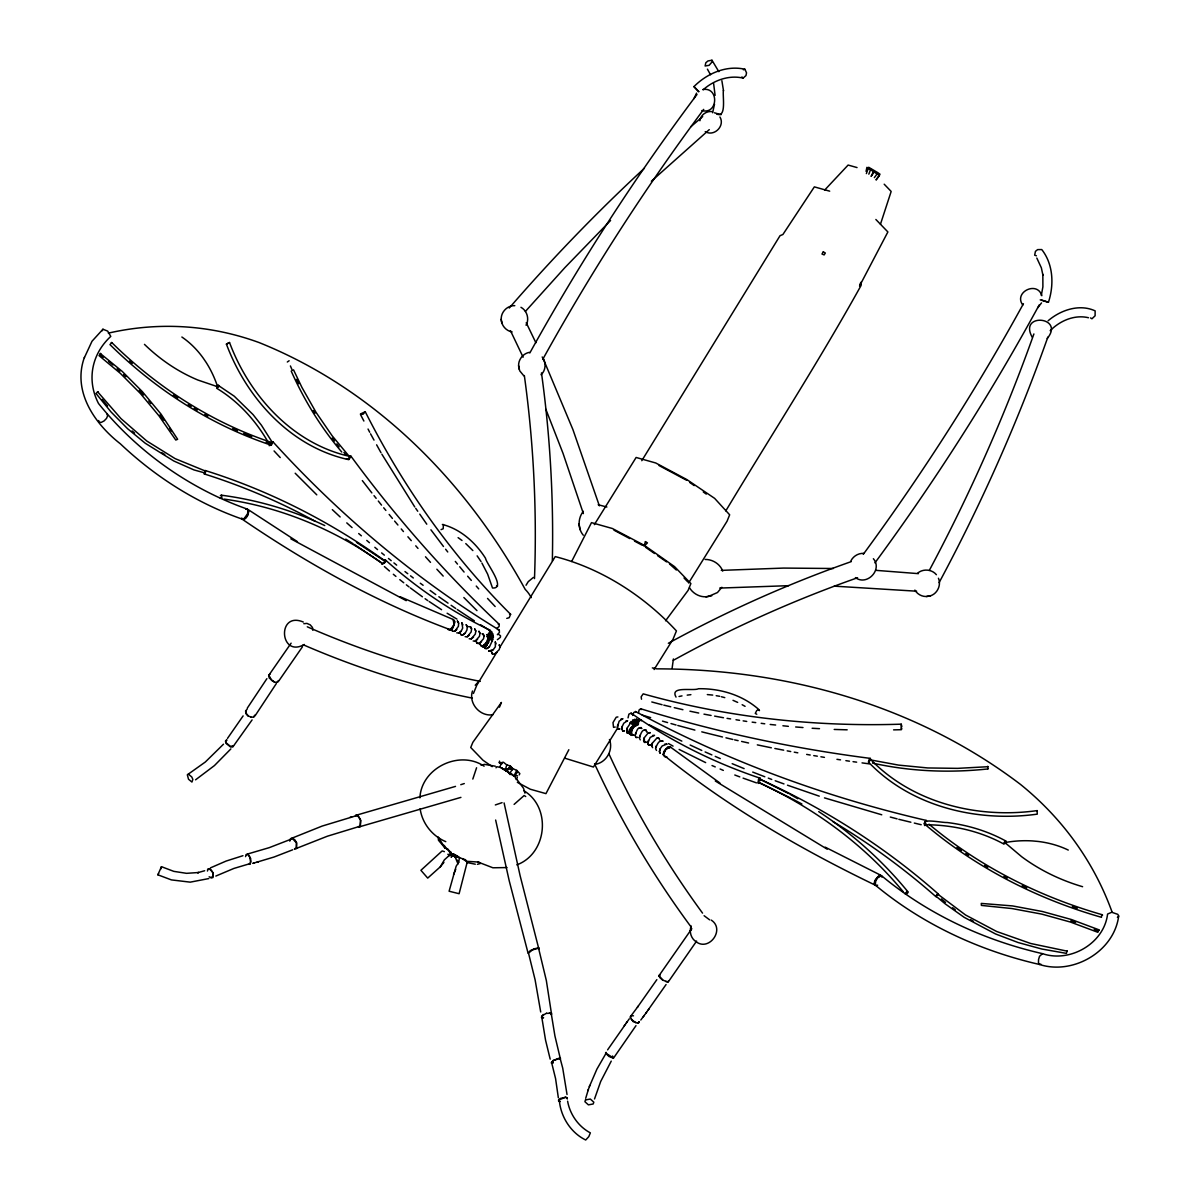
<?xml version="1.0" encoding="UTF-8"?>
<svg xmlns="http://www.w3.org/2000/svg" width="1200" height="1200" viewBox="0 0 1200 1200"><rect width="100%" height="100%" fill="white"/><g stroke="black" fill="none" stroke-linecap="round" stroke-linejoin="round"><path stroke-width="1.5" d="M567.27 1098.945L567.285 1097.79L565.635 1097.235L560.28 1098.495L558.615 1099.83L558.6 1101L560.25 1101.555M550.185 1059.135L545.55 1040.13L541.785 1017.195L541.8 1016.01L546.525 1013.205M551.205 1014.585L551.22 1013.4L549.435 1012.935M551.595 1014.525L546.345 980.565L538.545 948.105L530.325 950.55L528.12 953.325L509.22 880.8L495.645 820.035M552.345 560.805C553.695 498.015 550.08 435.12 541.47 372.9M482.91 646.935L485.13 647.13L487.11 645.21L488.535 638.76L487.29 636.66M534.495 578.58C537.015 510.78 533.64 442.755 524.34 375.54M271.875 442.98L270.96 444.96M518.925 367.83C517.23 360.945 522.465 353.595 529.335 352.365M448.32 629.61L450.405 629.76L452.595 627.9L454.065 624.765L453.195 619.5L400.185 596.76M638.43 713.205L639.075 710.025L640.68 708.75C715.56 731.97 792.51 748.38 870.255 758.37L870.675 759.225M634.89 719.325L635.835 724.575M635.985 723.33L636.255 719.115M538.47 949.11L538.545 948.105M458.64 623.16L457.41 621.045L458.64 623.16L458.4 626.355L454.74 631.35L452.55 631.17L451.425 629.1L452.55 631.17M461.91 622.86L462.69 628.08L461.16 631.2L458.925 633.03L456.735 632.85M538.845 948.975L520.095 875.625L504.09 802.935M297.45 541.68L247.92 509.445L248.775 511.365L248.085 514.335L246.12 517.215L243.615 518.91L241.545 518.76C306.66 563.25 376.38 602.28 450.285 629.715L454.065 624.765L454.32 621.555L453.075 619.455M558.345 1097.775L555.57 1078.575L551.64 1062.69L553.38 1060.515L558.57 1058.37L560.13 1058.385L562.725 1068.15L567.03 1094.52M560.055 1059.21L560.13 1058.385M560.43 1059.09L554.91 1035.885L551.22 1013.4M622.74 731.055L624.525 730.815L622.86 731.115L621.9 729.345L622.29 726.345L623.79 723.195L627.465 720.81M501.585 321.405C499.5 313.485 506.76 305.205 514.8 305.67M583.29 535.23C577.605 528.51 577.845 518.055 583.365 511.305M447.735 629.34L450.18 629.625L452.835 627.96L454.98 621.84L453.66 619.725M617.445 727.47L619.11 721.23L622.665 718.8M84.45 357.255C72.12 391.155 94.455 423.63 120.315 443.775C155.22 476.775 196.62 503.22 242.085 519.06L244.41 519.315C247.605 517.335 249.84 512.25 247.125 509.04C189.195 488.52 136.935 451.335 98.505 403.485C86.46 380.175 91.56 354.135 110.79 336.39L107.67 331.11L102.945 329.235L92.01 341.25L84.315 357.825M636.675 723.315L638.625 719.04M639.735 720.045L638.46 719.34L637.5 720.405L638.265 724.845L638.685 720.87L639.645 719.805L640.905 720.525M419.895 797.88C421.335 767.94 459.39 749.58 484.11 766.185M466.26 624.78L467.31 626.805L466.935 629.955L465.285 633.015L463.065 634.86L460.995 634.725L459.84 632.64M636.93 725.25L632.925 727.485L631.065 733.65L631.905 735.36L633.675 735.12L631.665 735.24L631.29 730.575L634.92 725.385L636.69 725.13M486.75 634.77L489.315 634.17L489.84 630.075C451.875 611.97 416.76 588.06 385.455 559.995L384.405 559.92M621.9 729.345L622.29 726.345M626.895 728.43L627.24 733.095L629.13 732.915L627.345 733.14L626.895 728.43L630.42 723.18L632.19 722.955L632.175 724.29M760.095 780.705L759.375 779.28L758.37 782.46C813.81 807.66 864.24 844.575 903.12 891.615M468.39 626.64L470.58 626.835L471.585 628.845L471.15 631.965L467.175 636.825L465.105 636.675M617.745 724.44L617.325 727.425L618.285 729.18L619.98 728.91L618.18 729.135M635.535 724.62L631.65 726.87L630.09 729.99L630.495 734.67L632.31 734.46M445.17 848.205L438.465 840.24L438.195 837.045L445.17 848.205L447.57 848.76L452.955 855.51L465.48 859.725L467.175 862.275L459.105 893.715L449.1 891.225L456.135 866.25L458.7 862.32L459.465 857.43L456.99 855.795L452.355 853.785L448.545 856.095L444.375 859.83L440.295 866.835L427.71 878.1L420.915 870.3L442.155 850.92L444.405 851.655M635.745 732.885C634.275 740.64 636.195 727.92 639.525 727.77L641.385 727.575M475.815 631.02L474.735 628.98L475.815 631.02L475.305 634.095L471.24 638.91L469.155 638.775M632.67 715.485L633.69 712.59L635.625 711.525C726.885 760.89 825.105 797.01 926.145 820.395L926.55 821.205M640.035 735.27C638.46 742.965 640.59 730.275 643.95 730.23L645.855 730.05L646.8 731.82M714.525 104.1L712.635 112.755M479.055 631.365L479.985 633.33L479.43 636.375L475.245 641.13L473.175 640.995M472.47 691.02C468.285 703.365 480.12 716.94 492.87 714.735M644.25 737.775L643.575 740.625L644.43 742.335L646.47 742.245L644.535 742.395L644.25 737.775L648.3 732.795L650.235 732.645M877.635 885.195L875.82 885.42L874.98 883.71L875.415 880.725L876.975 877.605L881.67 875.82C927.96 914.325 983.97 940.275 1042.5 953.655C1070.055 963.045 1104.15 943.47 1107.585 914.025L1111.755 912.27L1117.83 914.355L1118.685 916.05C1114.05 951.675 1072.875 975.36 1039.32 964.425C979.635 950.745 922.47 924.345 875.265 885.075L874.17 883.2L874.92 880.41L879.06 875.535L880.875 875.31L825.15 847.14M693.915 98.685L696.585 93.105M482.055 633.72L484.11 635.775L483.495 638.79L479.22 643.485L477.045 643.275L476.145 641.34L477.135 643.335M481.05 645.825L480.015 643.785L480.825 645.675L483.12 645.96L485.595 644.25L488.115 638.31L487.215 636.36M488.4 637.215L488.61 642.075L485.13 647.13M699.915 120.75C700.575 114.9 706.65 110.58 712.38 111.675M648.36 740.37L647.67 743.205L648.51 744.915L650.595 744.855L648.615 744.975L647.76 743.265L650.19 737.4L654.525 735.36L652.545 735.48M866.07 171.345L866.91 167.34L879.45 175.545L876.255 179.775M656.28 745.845C654.36 753.405 657.18 740.73 660.81 741.21L662.805 741.09M760.605 779.055L760.17 778.2C718.095 764.07 677.76 744.63 640.875 719.865L638.685 720.87L637.845 723.99M567.615 1101.21C569.97 1114.455 578.445 1126.545 590.355 1132.875L588.795 1136.64L585.705 1140C570.615 1132.65 560.49 1116.45 559.29 1099.815L565.59 1097.19L567.195 1098.495M1041.33 295.365L1042.89 286.86L1042.845 274.32L1042.95 275.34L1041.36 267.825L1036.815 258.045M652.605 747.66L651.66 745.89L652.395 743.085L656.7 738.27L658.71 738.165M691.155 925.98C688.98 931.665 691.035 938.805 696.39 941.895M875.82 885.42C800.835 849.3 727.725 806.91 663.165 754.605L665.97 749.01L670.59 747.165L719.925 783.015M488.685 638.715L491.37 639.165L492.195 641.055L489.42 646.83L486.975 648.57L484.905 648.42L483.975 646.455L481.8 646.38M495.345 642.03L495.345 646.785L493.32 649.62L490.77 651.3L488.7 651.15M666.81 744.12L662.175 745.965L660.165 748.8L659.46 751.62L660.3 753.33M716.655 114.06C726.915 118.395 722.31 95.505 723.45 90.33M482.91 645.81L487.5 641.325L488.25 638.4L487.44 636.51M489.225 639.105L486.42 644.865L483.87 646.515M651.66 745.89L652.395 743.085M869.19 761.265L870.075 759.825L898.56 765.105L927.81 767.955L957.6 768.36L987.93 766.71M492.6 640.8L490.275 639.165C492.345 636.57 494.685 640.2 488.985 638.145M663.165 754.605L665.97 749.01L670.695 747.24M585.705 1098.3L588.405 1089.33M594.525 1098.96L600.705 1081.455L611.25 1061.115M901.515 729.51L901.83 728.325M472.815 779.07L476.58 767.76M453.87 853.965L458.04 863.94M672.12 668.19L673.395 658.965M487.8 634.845L490.575 631.23L489.165 630.225M488.925 635.49L491.52 631.98L490.11 630.99M633.765 724.86L629.49 729.585L628.68 732.315L629.64 734.13M628.8 732.435L632.175 726.54L636.525 725.22L631.77 726.975L630.285 730.125L630.75 734.85L632.52 734.61M660.165 748.8L659.37 751.545L660.21 753.255M1040.22 299.865L1048.44 302.28C1054.125 285.045 1053.39 264.24 1041.75 249.555L1037.625 249.615L1035.435 251.355L1034.67 255.18L1036.395 255.795M499.275 645.015L500.025 646.86L499.17 649.71L494.52 654.15L492.345 653.925L491.595 652.08L492.345 653.925M519.285 774.855L519.81 773.58L516.75 770.385L512.73 768.57L503.985 769.485L502.035 768.24L505.215 770.055L506.79 764.925L503.415 762.225L501.825 762.465L499.68 767.25L496.785 766.74L496.02 767.79M245.55 856.635L246.27 854.4L269.22 847.665L292.56 838.62L296.415 842.865L296.31 848.205L294.54 848.685M289.785 841.155L290.55 838.74L322.125 826.08L357.255 815.43L359.13 817.14L360.54 820.335L360.15 826.215L327.405 836.205L294.63 849.105M296.55 848.58L296.655 842.79L294.795 839.76L292.47 838.2L290.55 838.74M633.165 719.88L635.205 724.935M880.455 224.25L891.165 191.445L884.19 184.2M925.83 823.86C919.935 818.085 943.2 822.9 947.01 822.51C967.5 825 987.63 831.045 1005.75 840.975L1005.345 843.465M490.125 639.72L490.59 638.415A5.04 4.035 -86.1 0 0 490.62 635.625M589.38 1086.57L596.895 1069.155L606.36 1052.73M587.94 1090.65L589.77 1085.46M1033.905 333.945C1004.985 415.23 969.9 494.295 929.31 570.405M1047.84 337.125C1017.96 421.605 981.465 503.73 939.075 582.675M160.86 868.89L161.445 866.685L173.805 871.365L186.54 873.33L198.75 872.505L197.565 872.745L204.675 870.735M207.42 871.035L208.08 869.235L209.58 868.905L212.985 872.67L212.97 877.53L211.275 878.01L209.175 876.765M491.805 639.84L492.27 638.535L493.17 639.165L492.03 639.435M866.37 173.595L868.68 167.265L877.8 172.65L880.005 174.195L876.09 179.805M868.83 174.18L870.675 169.32M473.43 693.465L476.82 685.155L495.78 653.97M499.47 707.205L501.42 702.45L472.83 742.35L470.73 747.51L483.015 760.245L492.21 766.65M871.44 175.845L874.2 171.06L871.68 175.275M859.77 284.97L860.865 282.3L861.12 285.39C818.625 361.965 770.955 435.72 725.805 510.87M453.555 874.485L455.745 869.37M637.2 724.365L636.705 719.1M102.225 330.75L102.945 329.235M526.035 325.215C529.575 319.155 527.13 310.65 520.965 307.305M1041.525 302.91L1037.73 307.785M516.75 770.385L513.915 775.98L517.575 775.785M571.635 561.51L591.495 522.63L612.36 528.495L643.305 544.83M517.365 777.405L516.24 779.58L514.77 776.325L517.395 772.005M568.845 749.73L545.955 793.635L530.28 789.225L517.335 782.31M859.545 286.035L887.88 231.945L875.865 219.48M1023.435 303.705C975.705 390.675 922.035 474.36 863.295 554.28M1039.305 304.785C990.435 394.41 935.385 480.63 874.935 562.86M529.83 352.965C579.54 263.1 635.4 176.625 697.005 94.455M542.715 359.415C590.76 272.625 644.475 188.955 703.71 109.38M670.11 746.865L667.875 746.775L663.735 751.635L663.405 754.74L664.59 756.705L666.825 756.795M448.545 856.095L450.855 852.225L446.745 849.105L444.165 845.34M506.985 771.255L510.24 765.9L506.79 764.925M247.275 708.15L266.895 678.66M499.665 647.565L555.24 556.605C601.53 568.455 644.115 595.935 676.425 630.915L672.99 639.315L654.09 669.54M505.965 771.33L509.385 768.03L512.355 769.845L510.24 765.9L512.73 768.57L510.105 772.89L513.915 775.98L502.035 768.24M526.035 585.24L528.24 581.655L533.4 577.41M641.79 460.695L780.045 235.68L782.895 234.51L814.35 186.87L829.695 191.175M871.05 176.385L873.93 171.735M594.345 524.64L636.12 457.47L655.725 462.975L686.835 479.565L714.63 498.36L729.66 514.815L727.035 521.265L688.605 583.005M617.595 728.1L593.43 767.04L564.915 758.22M487.11 634.995L489.765 634.485L491.805 632.28M489.225 636.075L492.54 633.33M243.12 715.905L227.46 738.435M252.09 719.91L232.77 747.03L230.445 746.88L225.915 743.19L225.465 741.06L226.605 739.83M161.445 866.685L157.875 874.815L171.405 879.9L190.23 882.15L208.845 878.565M157.875 874.815L158.61 873.66M216.54 386.67L217.155 385.725M291.12 643.17L268.725 675.405L269.205 678L274.605 682.29L277.455 682.35L278.91 680.775L302.535 646.665M607.605 1049.865L629.295 1018.8M925.335 825.39L926.055 824.31M696.6 941.1L668.13 982.11L662.67 980.085L660.045 977.835L658.89 975.84L691.83 928.665M850.815 561C853.23 556.125 858.495 552.99 863.94 553.38M656.85 979.65L637.41 1007.295M666.075 984.525L645.72 1013.415M482.055 646.5L484.14 646.65L486.645 644.955L488.61 642.075L488.25 638.4M276.33 683.565L255.48 715.2L253.89 717L251.04 717.315M632.85 723.93C634.41 720.72 628.785 720.63 633.735 724.62L629.955 722.64M690.09 931.035L691.065 929.715M638.325 1006.065L630.12 1017.045L633.15 1021.62L638.355 1023.24L639.345 1021.905M624.24 1025.64L625.065 1024.545M626.34 1022.805L627.18 1021.65M630.51 1017.24L631.395 1016.025M638.055 1022.925L638.955 1021.71M640.8 1020.015L644.205 1015.455M648.18 1010.04L649.065 1008.84M665.55 620.79L688.08 590.43L690.885 583.575L674.55 566.625L645.33 546.06M643.26 1016.73L646.635 1012.17M635.985 1025.655L613.455 1058.22L608.895 1056.435L605.55 1053.045L606.105 1052.325M924.57 822.99L925.695 821.895M874.335 177.63L877.455 173.475M658.89 975.84L659.625 974.85M659.955 975.12L659.265 976.035L662.76 979.965M668.49 980.91L667.8 981.825L665.61 981.465M721.875 587.28L717.48 592.53L708.63 596.37M452.895 854.925L451.095 857.175L452.955 855.51L456.15 857.625L452.895 854.925L456.99 855.795L457.38 857.385M632.595 723.795L633.045 723.24A5.04 4.215 -26.5 0 1 635.49 721.86M440.295 866.835L443.91 862.41M631.485 722.91L632.355 721.86L634.725 725.4M360.405 414.015L365.235 411.705C402.885 486.15 451.41 555.345 510.6 614.28L509.175 617.715L506.76 618.39M223.485 744.195L205.305 762.03L187.335 774.81L188.52 779.235L191.94 782.055L192.855 779.4L191.745 776.94L188.325 774.105M230.88 748.89L214.425 765.585L195.57 779.82M509.265 308.01C551.745 259.005 596.82 212.25 644.415 168.225M525.39 311.43L564.84 267.675L610.575 220.485M247.17 709.155L245.595 710.955L245.91 713.565L247.98 715.995L250.995 716.955M253.62 716.67L255.06 715.02M268.725 675.405L270.18 673.845M277.17 682.02L278.52 680.565M824.685 190.05L848.115 165.06L857.04 167.565M1047.27 338.43C1065.225 316.59 1018.335 312.33 1032.165 337.125M475.215 685.23L478.305 681.96M225.93 741.165L226.89 740.16M233.46 745.68L230.46 746.46L226.395 743.04M1117.41 917.385L1118.685 916.05M907.755 892.995L906.045 894.255L905.025 893.655L907.035 891.57L908.055 892.17M514.11 804.39L524.145 795.525L525.705 796.53M220.35 495.765L220.98 495.15C256.875 499.755 292.035 510.105 324.765 525.555M349.02 458.625L349.77 457.035L332.085 435.705L316.095 412.44L301.92 387.39L293.52 369.825M541.05 374.76C546.03 370.35 546.315 362.055 542.175 356.985M698.625 91.695L693.945 86.625C706.95 73.47 726.33 65.025 744.915 69.255L746.535 72.84L745.98 75.57L743.13 78.105C728.49 74.67 713.16 80.775 703.215 89.745M651.36 181.23L709.275 129.63M1050.195 330.675C1059.96 320.76 1074.54 314.385 1088.49 317.73M690.615 126.915L702.69 116.595M454.635 631.305L456.855 629.475M487.665 635.475L492.735 633.72M493.185 634.995L488.115 636.75M543.375 1014.48L541.395 1017.345L543.33 1017.84M1048.14 320.76C1060.635 310.005 1079.46 303.6 1095.135 310.875L1095.105 315.795L1091.955 318.78L1090.545 317.925M465.285 633.015L462.96 634.815L460.89 634.68M461.16 631.2L458.925 633.03M469.425 634.98L467.175 636.825M473.52 637.095L471.24 638.91M477.57 639.33L475.245 641.13M497.34 634.71L499.425 632.475L499.29 630.09C415.14 578.82 339.15 514.62 272.91 441.765L271.905 441.705M477.045 643.275L479.115 643.425L481.575 641.7M489.42 646.83L486.885 648.495L484.8 648.36M917.715 573.09C923.13 568.56 931.86 569.205 936.39 574.71M494.415 654.075L497.025 652.455M493.32 649.62L488.61 651.075M304.335 644.475C279.6 658.545 276.615 610.785 303.285 622.02M496.575 628.62L499.08 626.55L499.275 624.33C444.765 573 395.25 516.465 350.925 456.15L349.89 456.09M668.34 643.275C726.96 611.13 788.22 583.77 851.295 561.6M673.305 660.33C732.3 627.765 793.995 600.075 857.58 577.74M1037.085 810.615L1037.265 814.14C977.22 822.465 911.01 806.775 868.32 761.955L870.87 759.735C913.32 803.355 978.015 818.88 1037.085 810.615L1037.37 811.155M987.72 766.305L988.02 768.855M516.81 864.87C547.035 853.785 551.79 807.6 523.995 790.8M928.44 596.205C936.585 595.335 941.73 585.6 938.445 578.25M210.45 867.87L226.125 861.06L242.97 855.69M215.835 876.06L233.88 868.44L250.155 863.595L250.815 861.555L249.345 855.9L247.785 854.445L246.42 854.805M634.125 722.595L636.36 721.965M495.33 804.945L502.05 802.665M901.89 726.615L901.23 724.17L901.05 729.705L893.595 729.87M292.74 849.78L274.035 857.025L252.825 863.37L254.325 862.98M633.84 722.46L632.505 720.255L633.495 721.02L636.18 720.27M502.215 763.635L498.975 762.405L501.36 764.04M505.215 770.055L508.44 768.9M1099.005 929.835L1071.345 919.5L1042.425 911.505L1012.485 905.91L981.255 903.42L981.405 905.415L1011.96 908.55L1041.705 914.1L1070.415 922.05L1097.91 932.325L1098.12 930.42L1099.2 930.255M743.355 69.78L744.915 69.255M460.77 784.695L464.28 783.555M455.52 786.39L355.47 815.46L357.225 814.995L360.72 820.29L360.3 826.62L358.545 827.085L460.92 797.385M870.255 758.37L869.04 759.735L869.205 763.86L862.035 762.885M1067.01 950.76L1066.455 953.385L1041.87 949.035L1018.14 942.54L995.535 933.96L964.17 917.325L945.21 903.87L936.39 896.505L936.375 895.425L938.025 894.345L965.58 915.015L996.675 931.5L1030.695 943.485L1067.205 951.165M595.02 764.37C606.225 762.825 613.635 749.94 609.45 739.5M493.29 635.445L487.95 636.03M488.1 637.395L493.425 636.615M693.945 86.625L698.895 91.62M207.51 869.385L209.205 868.905L211.305 870.15L212.745 872.55L213.195 875.13L212.55 876.93L211.05 877.26M349.95 817.38L351.6 816.945M355.62 815.865L357.255 815.43M358.5 826.65L360.15 826.215M248.82 864.39L250.32 864L250.695 858.555L247.755 854.01M256.815 862.305L258.345 861.885M926.145 820.395L924.27 823.245L924.645 825.57M1042.5 953.655L1039.53 956.28L1038.54 959.61L1038.465 962.715L1039.32 964.425L1040.775 964.08M481.02 765.165L484.485 764.37L495.315 766.2M507.03 867.57L492.885 867.78L478.095 862.08M1102.575 915.165L1101.6 915.375L1101.48 917.31C1036.965 898.845 975.78 867.66 924.585 824.055L924.375 823.65M679.02 696.495L682.005 695.895M760.17 778.2L758.475 779.445L758.145 783.45M477.39 864.345L480.405 863.505L478.77 862.08L466.38 861.285L462.84 859.125M689.535 587.76C693.21 594.045 701.115 598.065 708.345 596.415M914.88 590.1C917.475 594.57 923.1 597.42 928.23 596.235M705.87 596.85L711.735 595.815M926.46 596.55L930.63 595.815M617.91 716.94L616.23 717.21L612.99 722.58L613.53 727.335L615.225 727.05M546.525 1013.37L551.61 1013.235M625.8 721.095L627.585 720.855M687.195 695.13L690.885 694.665M620.985 719.07L622.785 718.845M758.94 782.385L790.8 798.12M702.825 89.55C719.235 86.58 718.215 114.96 701.865 110.55M636 737.49L637.965 737.355M1005.75 840.975L1003.95 842.67L1004.07 844.17C980.055 831 952.56 824.82 925.26 824.745M630.42 723.18L632.295 723M303.825 623.7L306.915 623.4L310.2 624.84L312.45 627.465L312.795 630.285M987.84 768.945C949.425 773.07 910.29 771.495 872.535 763.095M639.525 727.77L641.91 728.505M245.64 509.235L247.335 509.115L248.055 510.9L247.485 513.915L243.825 518.985L242.115 519.105L241.71 518.07L242.34 519.18M721.29 570.375L783.57 568.08L833.37 568.5M719.73 588.075L788.64 585.675M643.95 730.23L645.96 730.11L646.695 731.76M640.485 719.67L631.155 713.145L628.905 714.12L628.05 717.87M648.3 732.795L650.34 732.705M660.81 741.21L662.91 741.165M901.23 724.17C814.365 726.99 726.93 717.435 643.2 693.855L641.145 696.81L641.52 699.225M656.7 738.27L658.815 738.24L659.655 739.95M759.495 710.61L758.01 709.755L756.705 710.625L755.28 713.415L756.765 714.255M560.505 1058.175L553.155 1060.53L551.265 1062.885L552.945 1062.9M938.58 894.555L936.78 894.54L936.105 896.85C904.095 868.665 869.52 843.405 832.89 821.55M551.64 1062.69L553.2 1062.69M664.71 744.165L666.9 744.195M629.52 734.025L631.71 734.055M538.92 947.91L533.655 948.885L528.51 953.13L535.095 979.77L540.705 1011.96M834.255 586.155L916.62 591.195M834.21 729.45L847.17 729.825M631.095 1015.71L633.465 1015.815M812.13 728.265L819.495 728.67M705.135 559.44C712.62 559.32 720.075 563.985 722.73 571.08M509.385 768.03L512.73 768.57M229.53 342.51L226.41 344.13C246.69 398.295 290.685 447.09 348.795 459.675L349.47 456.33C292.515 443.49 249.42 395.76 229.53 342.51L226.41 344.13M111.285 342.54L111.78 342.57C156.84 387.06 211.395 422.37 271.59 442.485M289.14 360.75L287.31 362.01M100.185 353.415L122.22 371.4L142.365 391.65L160.98 414.045L177.645 439.29L175.785 440.04L158.955 415.815L140.475 393.57L120.45 373.455L99.045 355.62L100.695 353.46M217.95 385.185L234.24 396.195L253.035 414.57L261.405 425.19L272.49 442.695L269.565 444.72C256.98 421.905 239.07 401.73 216.63 388.245L218.7 386.805L218.61 385.23M97.515 391.665L120.975 418.605L146.85 441.06L175.14 458.64L205.29 471L205.2 473.04L193.905 469.905L173.805 460.995L145.26 443.25L127.545 428.655L111.075 412.005L96 393.48L98.01 391.695M269.145 445.635L271.47 445.02L272.91 441.765M204.795 470.55L205.455 470.595C269.565 490.665 330.105 521.61 384.69 560.685L384.09 563.16L382.62 563.655C335.835 530.13 281.265 507 224.13 499.11M442.365 524.445C460.59 529.11 475.59 542.61 485.52 558.255C486.24 563.415 506.76 588.945 492.51 588L487.635 574.125L481.92 563.085M441.06 529.62L443.19 528.75L443.4 524.52M875.895 570.345L918.45 573.645M384.03 560.64L356.49 542.34M381.855 564.345L385.335 562.29L385.455 559.995M496.53 585.93L497.565 586.005M509.55 614.205L510.6 614.28M498.225 624.255L499.275 624.33M498.285 630.03L499.29 630.09M488.805 630L489.84 630.075M490.56 631.47L491.595 631.545M498.975 634.68L500.55 635.775L500.37 637.35L497.37 639.72M795.675 726.975L802.98 727.545M598.2 504.735L606.87 507.03M707.325 694.575L712.71 695.085M770.19 724.455L775.635 725.025M782.91 725.775L788.37 726.345M489.375 636.765L493.44 637.305L490.725 637.125M752.145 722.145L755.745 722.61M761.16 723.315L764.76 723.795M853.05 761.67L856.65 762.165M711.975 60.24L707.94 60.96L705.825 62.745L705.105 66.015L709.14 65.31L712.35 61.59L711.975 60.24L718.845 71.685M836.94 759.315L840.525 759.855M845.88 760.65L849.465 761.19M727.05 718.35L730.62 718.905M735.99 719.745L739.575 720.315M743.145 720.87L746.73 721.44M813.765 755.61L817.32 756.195M820.89 756.78L824.445 757.365M716.205 695.7L719.7 696.3M794.265 752.175L797.805 752.82M806.655 754.395L810.21 755.025M703.98 714.15L711.075 715.455M714.615 716.115L723.48 717.735M774.855 748.47L783.675 750.18M787.2 750.87L790.725 751.545M480.27 681.375C420.825 669.645 362.76 651.15 307.29 626.805M472.38 698.16C414.315 686.415 357.57 668.34 303.24 644.775M466.785 862.485L475.305 864.21M757.32 744.87L771.33 747.795M689.94 711.195L698.715 713.04M734.625 739.875L738.12 740.655M741.6 741.435L748.575 742.995M714.42 112.785L721.065 114.705M512.115 331.905C506.04 330.975 501.33 325.335 501.165 319.215M663.81 705.135L670.77 706.8M674.235 707.64L682.92 709.71M722.49 736.995L701.775 731.85M725.955 737.82L732.885 739.485M898.83 819.315L910.875 822.225M914.31 823.065L921.195 824.73M875.22 885.075L875.745 880.83L877.665 877.935L879.855 875.955L881.475 875.67L881.895 877.17M721.395 696.75L724.785 697.62M541.785 1017.195L543.57 1017.645M881.76 814.785L824.475 797.88M890.295 817.05L897.12 818.865M651.795 701.97L662.085 704.73M677.79 725.475L694.89 730.095M1041.465 299.97L1048.44 302.28M447.795 854.28L450.15 854.94M662.49 721.125L667.59 722.58M670.98 723.555L676.08 725.01M449.31 851.79L450.855 852.225M489.375 637.47L490.74 637.875M642.225 715.08L650.655 717.63M1102.365 914.76C1039.29 896.67 979.335 866.49 928.995 824.19M819.255 796.17L787.485 785.205M756.465 782.88L743.085 778.125M270.465 444.93C210.015 424.725 155.235 389.265 109.98 344.61L111.78 342.57M775.215 780.765L783.975 783.93M734.79 775.005L739.77 776.88M752.715 772.08L764.82 776.775M768.285 778.11L771.735 779.46M637.5 720.405L638.685 720.87M1094.205 929.34L1098.45 931.08M732.18 763.68L744.12 768.615M712.02 765.54L715.26 766.92M720.105 769.005L723.33 770.4M705.12 751.935L711.87 754.905M715.23 756.39L720.285 758.625M631.77 726.975L632.925 727.485M733.005 700.32L737.67 702.405M632.355 721.86L630.84 721.59L632.37 723.6M705.66 762.615L679.125 749.445M705.225 131.61C714.075 137.085 725.355 125.865 719.91 116.97M681.825 741.12L649.17 724.785M690.135 745.005L701.76 750.45M445.785 841.65C432.255 836.07 422.13 823.26 420.135 808.74M855.42 577.59C866.805 586.29 882.84 569.7 873.375 558.72M499.68 767.25L503.985 769.485M788.61 793.5L759.96 779.205C824.55 808.56 885.105 847.02 938.31 894M659.04 465.54L686.655 480.285M274.545 681.975L271.635 680.445L269.115 675.615M792.375 798.96L801.87 803.97M704.1 915.705L709.635 919.845M635.895 1022.82L631.23 1019.31M613.95 530.145L629.775 538.575M634.515 541.11L642.435 545.34M290.865 538.845L406.215 600.675M668.52 743.595L673.065 746.1M315.18 521.28C279.81 501.87 242.505 485.985 204.015 473.865L205.365 473.31L205.455 470.595M742.155 704.715L745.08 706.335M790.14 794.37L797.805 798.735M640.26 739.86L639.405 738.15M447.12 613.23L456.96 619.11M715.305 781.005L827.205 849.195M345.78 539.13L352.965 543.615M480.63 624.81L488.49 629.715M441.57 609.705L429.18 601.545M965.82 853.53L968.58 855.315M452.355 853.785L454.53 855.21M695.79 941.505C708.885 952.095 725.55 929.355 711.24 920.1M354.405 544.5L382.62 563.655M457.275 609.525L474.36 620.82M818.715 811.62C852.225 833.595 882.42 860.61 907.785 891.63M645.51 547.23L654.51 553.5M657.525 555.6L666.525 561.87M669.525 563.955L676.35 570.03M438.84 596.73L448.05 603.15M451.11 605.28L455.715 608.49M689.67 482.415L694.215 485.595M703.275 491.97L706.29 494.1M422.4 596.79L410.34 587.91M425.1 598.71L427.8 600.63M458.1 537.645L462 540.48M487.5 641.325L488.46 642.03M509.385 772.455L511.86 774.255M420.3 583.23L423.12 585.285M430.14 590.46L435.765 594.585M952.59 907.725L955.23 909.705M523.815 375.81L519.705 370.8L518.565 365.7M404.985 571.56L407.76 573.705M410.535 575.835L413.31 577.98M99.87 354.54L103.305 357.21M506.13 769.5L510.135 774.645M399.795 579.645L403.74 582.765M406.365 584.835L409.005 586.905M490.155 632.655L491.1 633.405M381.63 552.915L384.36 555.135M388.47 558.465L391.2 560.685M393.93 562.905L396.66 565.125M759.075 709.755C742.65 695.04 720.27 688.335 698.46 688.725C693.57 691.365 669.39 685.545 676.035 697.095M393.33 574.275L395.925 576.42M941.385 898.92L945.54 902.4M358.695 533.535L361.38 535.83M366.765 540.42L369.45 542.715M374.835 547.305L377.535 549.6M384.39 566.565L389.475 571.005M465.78 543.6L472.86 550.575M346.77 522.885L352.065 527.61M332.325 509.64L340.14 516.96M741.915 76.935L743.13 78.105M316.785 494.85L295.185 473.235M476.955 610.62L463.845 597.525M495.15 606.525L487.53 598.425M684.03 577.995L687.87 581.985M633.735 722.88L634.68 723.87M274.065 450.945L280.23 457.575M436.845 569.22L443.19 576.09M425.505 556.785L430.5 562.365M467.64 576.21L471.33 580.425M476.25 586.065L478.71 588.87M407.895 536.775L411.27 540.66M415.755 545.82L417.99 548.4M248.205 715.74L246.3 713.52L246.015 711.135M394.605 521.085L397.92 525.015M401.235 528.945L403.455 531.57M341.745 452.01C321.015 427.725 304.185 400.23 291.21 371.085M455.31 561.42L457.5 564.09M459.705 566.745L464.085 572.055M383.7 507.765L385.875 510.435M389.145 514.44L392.415 518.43M612.57 1056.015L613.2 1057.83L605.94 1053.255M371.865 492.93L362.325 480.6M374.01 495.63L376.155 498.345M378.3 501.045L381.525 505.11M443.475 546.495L430.92 529.8M445.62 549.24L447.75 551.97M633.495 721.02L635.31 723.525M516.9 779.43L523.53 788.31L524.985 793.17M691.305 927.24C653.565 876.27 621.06 821.415 594.555 763.785M702.555 913.125C666.06 863.325 634.515 809.865 608.865 753.705M457.17 860.115L458.7 862.32M415.74 508.365L417.75 511.245M419.76 514.125L426.78 524.19M477.135 555.855L481.05 561.57M221.64 495.195L221.835 498L220.095 497.88M414.735 506.925L381.87 454.215M1022.775 305.04C1013.265 292.08 1037.445 280.53 1041.825 295.71M707.415 69.15L710.505 74.73M466.155 624.735L467.31 626.805M370.545 433.83L374.01 440.115M376.62 444.825L380.97 452.67M461.805 622.815L462.93 624.885M470.475 626.79L471.585 628.845M363.885 421.035L360.54 414.645L363.12 414.195L365.235 411.705M368.04 429.03L369.705 432.225M478.95 631.305L479.985 633.33M640.68 708.75L641.115 709.605M655.56 748.665L656.505 750.45M640.875 719.865L641.31 720.72M635.625 711.525L636.03 712.35M631.155 713.145L631.575 714M636.51 724.395L634.44 719.445M635.145 735.795L636.105 737.55M483.12 633.765L484.11 635.775M526.23 322.725L535.89 342.78M510.465 330.675L523.125 357.21M491.265 639.09L492.195 641.055M542.88 357.945L572.91 429.555L599.37 505.83M453.78 854.4L455.13 857.4M499.185 644.94L500.025 646.86M495.255 641.955L496.08 643.86M490.29 635.16L490.8 637.38M545.835 409.245L563.055 453.435L583.38 513.585M491.835 634.455L492.45 637.125M107.055 414.135L107.64 415.815L106.515 418.41L104.1 420.915L101.325 422.37L99.255 422.235L98.67 420.54M350.925 456.15L349.17 459.21L346.455 459.03M499.5 761.115L499.755 762.12M721.875 80.685L723.51 90.81M713.61 83.445L715.095 95.4M578.985 523.8L580.11 529.665M501.63 321.615L501.96 323.37M518.91 367.725L519.165 369.27M652.335 667.905A35.775 29.94 -26.5 0 1 656.73 668.85A665.505 557.145 -26.5 0 1 1020.525 784.44A407.595 341.235 -26.5 0 1 1112.01 911.88M1082.61 886.71A231.525 193.83 -26.5 0 1 1021.695 856.74L1004.91 842.58A104.46 87.45 -26.5 0 1 1032.63 840.945L1038.045 841.44A104.46 87.45 -26.5 0 1 1068.27 850.065M1070.88 920.775A376.215 314.97 -26.5 0 1 1075.575 922.335M1077.225 908.295A570.33 477.465 -26.5 0 1 1072.35 906.6M1026.72 887.925A570.33 477.465 -26.5 0 1 1022.16 885.75M1007.175 878.19A570.33 477.465 -26.5 0 1 1003.89 876.435M987.765 867.345A570.33 477.465 -26.5 0 1 984.585 865.455M961.425 850.575A570.33 477.465 -26.5 0 1 956.925 847.44M973.455 921.345A282.345 236.37 -26.5 0 1 970.56 919.65M531.255 597.63A35.775 28.695 -86.1 0 0 525.225 589.425A665.505 534 -86.1 0 0 259.155 342.585A407.595 327.06 -86.1 0 0 108.33 333.135M144.465 344.37A231.525 185.775 -86.1 0 0 197.94 380.055L217.62 386.73A104.46 83.82 -86.1 0 0 206.115 362.37L203.175 358.05A104.46 83.82 -86.1 0 0 181.875 337.02M108.615 361.41A376.215 301.875 -86.1 0 1 112.905 364.98M117.15 368.655A376.215 301.875 -86.1 0 1 119.94 371.16M123.645 374.55A376.215 301.875 -86.1 0 1 125.925 376.725M139.26 390.255A376.215 301.875 -86.1 0 1 143.55 394.98M148.815 401.04A376.215 301.875 -86.1 0 1 150.9 403.515M159.96 414.93A376.215 301.875 -86.1 0 1 163.86 420.165M169.56 428.205A376.215 301.875 -86.1 0 1 171.405 430.92M271.02 443.7A570.33 457.635 -86.1 0 1 266.175 442.05M251.715 436.665A570.33 457.635 -86.1 0 1 243.75 433.425M237.42 430.695A570.33 457.635 -86.1 0 1 232.695 428.565M207.855 416.145A570.33 457.635 -86.1 0 1 204.795 414.45M197.205 410.13A570.33 457.635 -86.1 0 1 194.19 408.345M191.175 406.53A570.33 457.635 -86.1 0 1 188.175 404.685M177.78 398.04A570.33 457.635 -86.1 0 1 173.37 395.085M132.27 363.405A570.33 457.635 -86.1 0 1 129.54 361.02M164.775 454.5A282.345 226.545 -86.1 0 1 161.58 452.595M134.595 433.065A282.345 226.545 -86.1 0 1 132.105 430.92M107.58 405.96A282.345 226.545 -86.1 0 1 102.195 399.39M346.35 455.25A344.46 276.39 -86.1 0 1 343.92 452.475M339.15 446.82A344.46 276.39 -86.1 0 1 336.81 443.94M334.485 441.03A344.46 276.39 -86.1 0 1 332.205 438.075M315.03 413.235A344.46 276.39 -86.1 0 1 313.35 410.52M298.605 383.745A344.46 276.39 -86.1 0 1 296.46 379.35M292.365 370.455A344.46 276.39 -86.1 0 1 290.4 365.94M645.435 541.62L644.01 546.18L647.445 542.865L645.435 541.62M585.525 1099.92L584.925 1101.72L588.405 1104.855L593.205 1103.985L593.805 1102.185L590.325 1099.05L585.525 1099.92M823.32 251.805L821.985 254.025L824.13 254.925L825.33 253.035L823.32 251.805"/></g></svg>
